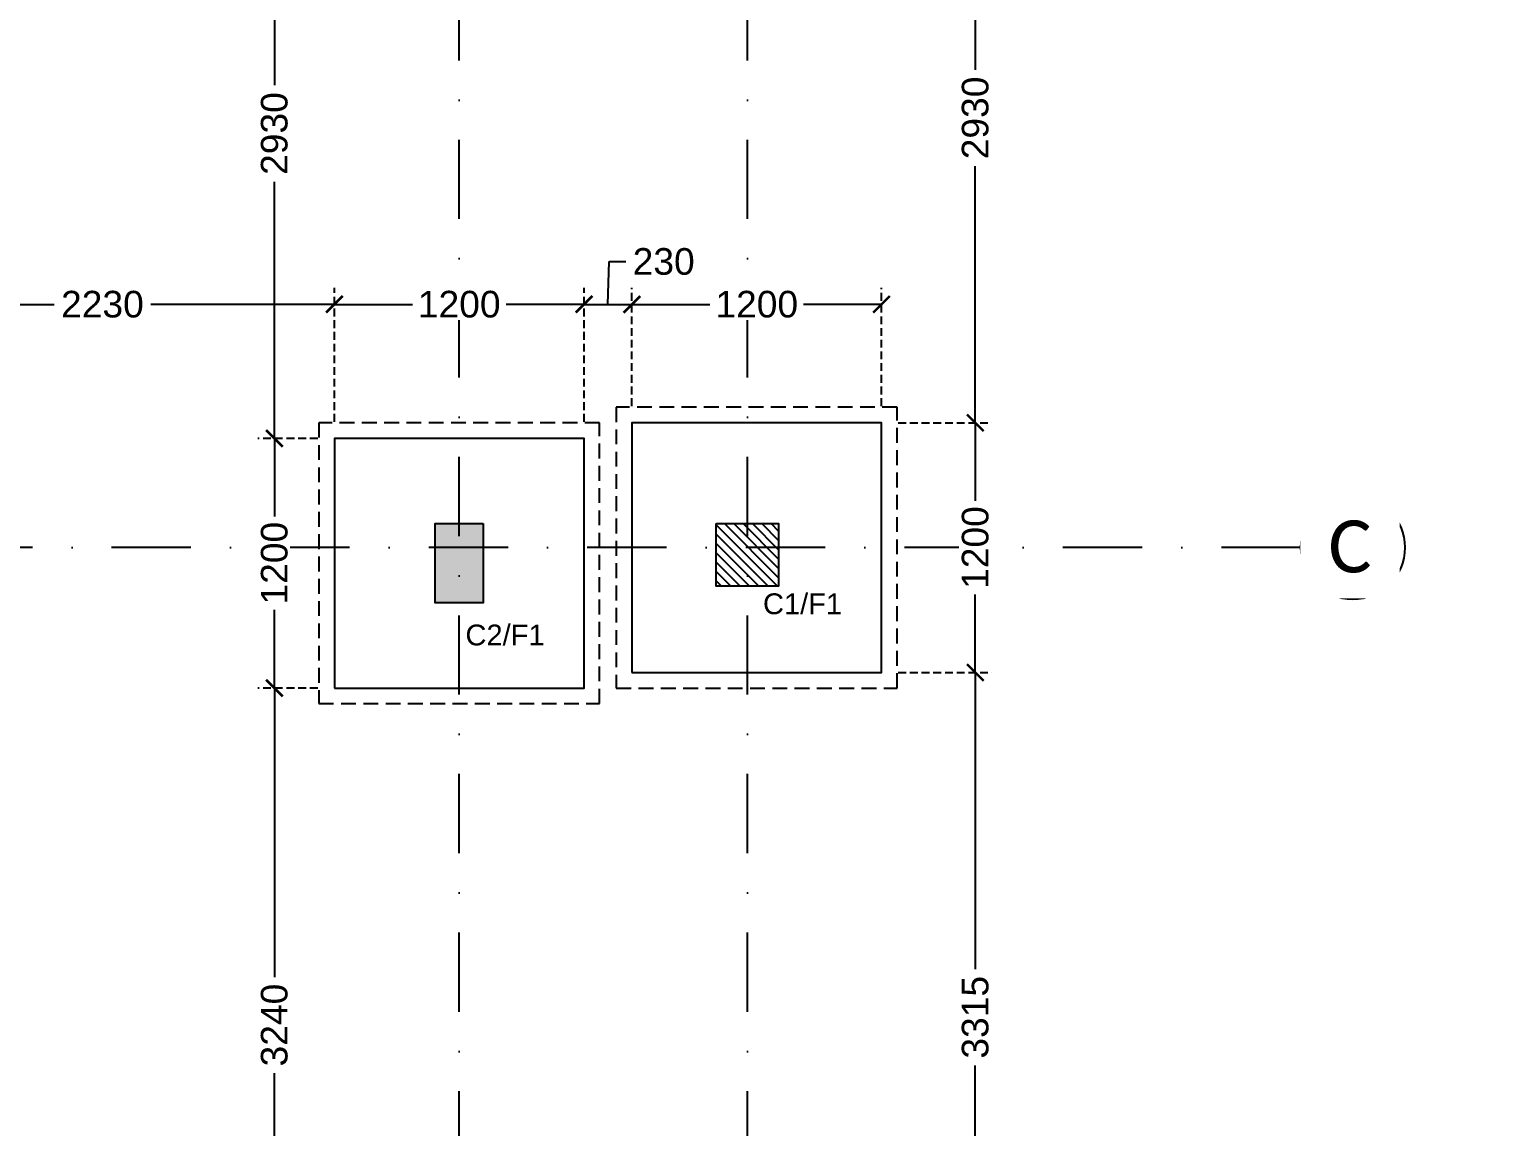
# Model space of a CAD drawing. Header units: millimetres. Extents: x -176651 to 954389, y -469666 to 486614.
# Drawn here: x 266361 to 273409, y 170242 to 175516 of the extents above; entities that cross this region are included whole.
import ezdxf
from ezdxf.xclip import XClip

# ---------------------------------------------------------------- set-up
doc = ezdxf.new("R2010")
doc.units = ezdxf.units.MM
doc.header["$LTSCALE"] = 150
doc.header["$XCLIPFRAME"] = 2
for name, pattern in [('1625E_Grid$0$DASHDOTX2', [50.8, 25.4, -12.7, 0, -12.7]), ('3BHK-W(SB)$0$HIDDEN', [0.375, 0.25, -0.125]), ('HIDDEN2', [4.7625, 3.175, -1.5875])]:
    doc.linetypes.add(name, pattern=pattern)
for name, color, linetype in [('1625E_Columns$0$ad-Column', 3, 'Continuous'), ('1625E_Columns$0$ad-Column Hatch', 125, 'Continuous'), ('1625E_Columns$0$ad-RCC', 3, 'Continuous'), ('1625E_Columns$0$ad-RCC Hatch', 125, 'Continuous'), ('1625E_Grid$0$ad-Grid', 8, '1625E_Grid$0$DASHDOTX2'), ('1625E_Grid$0$ad-Text main', 7, 'Continuous'), ('ad-External Dimensions', 6, 'Continuous'), ('ad-Footing line', 2, 'Continuous'), ('ad-Foundation text', 4, 'Continuous'), ('ad-PCC line', 8, 'HIDDEN2'), ("Plot's Boundary$0$ad-Road", 8, 'Continuous'), ("Plot's Boundary$0$ad-Road Hatch", 8, 'Continuous')]:
    doc.layers.add(name, color=color, linetype=linetype)
doc.styles.add('1625E_Grid$0$Standard', font='arial.ttf')
doc.styles.get("Standard").update_dxf_attribs({"font": 'arial.ttf'})
doc.dimstyles.new('A-75-DIM-INT (Framing)', dxfattribs={"dimscale": 100, "dimtxt": 1.6, "dimasz": 1, "dimexe": 1, "dimexo": 1, "dimgap": 0.5, "dimtad": 0, "dimdec": 0, "dimdsep": 46, "dimtxsty": 'Standard', "dimblk": 'ARCHTICK', "dimcen": 0.025, "dimclrd": 5, "dimclre": 5, "dimclrt": 256, "dimazin": 2, "dimtfac": 1, "dimtdec": 0, "dimtmove": 1, "dimatfit": 0, "dimldrblk": 'ARCHTICK', "dimfxl": 1, "dimfxlon": 1, "dimtfill": 1, "dimtolj": 1, "dimtzin": 0, "dimarcsym": 0})

# ---------------------------------------------------------------- blocks, each defined once
blk = doc.blocks.new('1625E_Grid')
at = {"layer": '1625E_Grid$0$ad-Grid', "ltscale": 0.1}
for points in [[(12005, -4460), (12005, 16170)], [(13390, -4460), (13390, 16170)], [(16050, 4630), (-1950, 4630)]]:
    blk.add_lwpolyline(points, dxfattribs=at)
at = {"layer": '1625E_Grid$0$ad-Grid', "color": 7, "linetype": 'ByBlock'}
blk.add_circle((16300, 4630), 250, dxfattribs=at)
at = {"layer": '1625E_Grid$0$ad-Text main', "insert": (16286.5, 4634), "char_height": 250, "width": 227.385, "attachment_point": 5, "style": '1625E_Grid$0$Standard', "bg_fill": 2}
blk.add_mtext('{\\fCalibri|b0|i0|c0|p34;C}', dxfattribs=at)
blk = doc.blocks.new('1625E_Columns$0$A$C42b14ea2')
at = {"layer": '1625E_Columns$0$ad-RCC Hatch', "transparency": 33554687}
h = blk.add_hatch(dxfattribs=at)
h.set_pattern_fill('ANSI31', color=256, scale=10)
h.set_pattern_definition([(45, (13250, 8645), (-22.45064, 22.45064), [])])
h.paths.add_polyline_path([(0, 0), (300, 0), (300, 300), (0, 300)])
at = {"layer": '1625E_Columns$0$ad-RCC'}
blk.add_lwpolyline([(0, 0), (300, 0), (300, 300), (0, 300)], close=True, dxfattribs=at)
blk = doc.blocks.new('1625E_Columns$0$zw$6AA0')
at = {"layer": '1625E_Columns$0$ad-Column Hatch', "transparency": 33554687}
h = blk.add_hatch(color=256, dxfattribs=at)
h.dxf.hatch_style = 1
h.paths.add_polyline_path([(0, -230), (380, -230), (380, 0), (0, 0)])
at = {"layer": '1625E_Columns$0$ad-Column'}
blk.add_lwpolyline([(0, -230), (380, -230), (380, 0), (0, 0)], close=True, dxfattribs=at)
blk = doc.blocks.new('1625E_Columns')
at = {"layer": '1625E_Columns$0$ad-Column', "xscale": -1, "rotation": 90}
blk.add_blockref('1625E_Columns$0$zw$6AA0', (11890, 4745), dxfattribs=at)
at = {"layer": '1625E_Columns$0$ad-RCC', "xscale": -1, "rotation": 180}
blk.add_blockref('1625E_Columns$0$A$C42b14ea2', (13240, 4745), dxfattribs=at)
blk = doc.blocks.new('zw$D00E')
at = {"layer": 'ad-Footing line'}
for points in [[(715, -9590), (1915, -9590), (1915, -8390), (715, -8390)], [(-715, -9665), (485, -9665), (485, -8465), (-715, -8465)]]:
    blk.add_lwpolyline(points, close=True, dxfattribs=at)
at = {"layer": 'ad-PCC line', "ltscale": 0.15}
for points in [[(640, -9665), (1990, -9665), (1990, -8315), (640, -8315)], [(-790, -9740), (560, -9740), (560, -8390), (-790, -8390)]]:
    blk.add_lwpolyline(points, close=True, dxfattribs=at)
blk = doc.blocks.new('zw$3F63')
at = {"layer": 'ad-Foundation text', "char_height": 100, "width": 349.312, "attachment_point": 5}
for s, insert in [('\\pxt5;C1/F1', (1535.2, -9260.8)), ('\\pxt5;C2/F1', (105.2, -9410.8))]:
    blk.add_mtext(s, dxfattribs=dict(at, insert=insert))
blk = doc.blocks.new('_ArchTick')
at = {"color": 0, "linetype": 'ByBlock', "const_width": 0.15}
blk.add_lwpolyline([(-0.5, -0.5), (0.5, 0.5)], dxfattribs=at)
blk = doc.blocks.new('*D211')
at = {"layer": 'ad-External Dimensions', "linetype": '3BHK-W(SB)$0$HIDDEN', "lineweight": -2, "transparency": 16777216}
for p, q in [((14115, -5460), (14565.5, -5460)), ((14115, -8390), (14565.5, -8390))]:
    blk.add_line(p, q, dxfattribs=at)
at = {"layer": 'ad-External Dimensions', "lineweight": -2, "transparency": 16777216}
for p, q in [((14485.5, -5460), (14485.5, -6693)), ((14485.5, -8390), (14485.5, -7157))]:
    blk.add_line(p, q, dxfattribs=at)
at = {"layer": 'Defpoints', "color": 0, "transparency": 16777216}
for p in [(14035, -5460), (14035, -8390), (14485.5, -8390)]:
    blk.add_point(p, dxfattribs=at)
at = {"layer": 'ad-External Dimensions', "lineweight": -2, "transparency": 16777216, "xscale": 80, "yscale": 80, "zscale": 80}
for p, rotation in [((14485.5, -5460), 90), ((14485.5, -8390), 270)]:
    blk.add_blockref('_ArchTick', p, dxfattribs=dict(at, rotation=rotation))
at = {"layer": 'ad-External Dimensions', "transparency": 16777216, "insert": (14485.5, -6925), "char_height": 128, "attachment_point": 5, "rotation": 90, "bg_fill": 3, "box_fill_scale": 1.1, "bg_fill_color": 256, "bg_fill_true_color": 13158600, "bg_fill_transparency": 0}
blk.add_mtext('\\A1;2930', dxfattribs=at)
blk = doc.blocks.new('*D212')
at = {"layer": 'ad-External Dimensions', "linetype": '3BHK-W(SB)$0$HIDDEN', "lineweight": -2, "transparency": 16777216}
for p, q in [((14115, -8390), (14565.5, -8390)), ((14115, -9590), (14565.5, -9590))]:
    blk.add_line(p, q, dxfattribs=at)
at = {"layer": 'ad-External Dimensions', "lineweight": -2, "transparency": 16777216}
for p, q in [((14485.5, -8390), (14485.5, -8765.1)), ((14485.5, -9590), (14485.5, -9214.9))]:
    blk.add_line(p, q, dxfattribs=at)
at = {"layer": 'Defpoints', "color": 0, "transparency": 16777216}
for p in [(14035, -8390), (14035, -9590), (14485.5, -9590)]:
    blk.add_point(p, dxfattribs=at)
at = {"layer": 'ad-External Dimensions', "lineweight": -2, "transparency": 16777216, "xscale": 80, "yscale": 80, "zscale": 80}
for p, rotation in [((14485.5, -8390), 90), ((14485.5, -9590), 270)]:
    blk.add_blockref('_ArchTick', p, dxfattribs=dict(at, rotation=rotation))
at = {"layer": 'ad-External Dimensions', "transparency": 16777216, "insert": (14485.5, -8990), "char_height": 128, "attachment_point": 5, "rotation": 90, "bg_fill": 3, "box_fill_scale": 1.1, "bg_fill_color": 256, "bg_fill_true_color": 13158600, "bg_fill_transparency": 0}
blk.add_mtext('\\A1;1200', dxfattribs=at)
blk = doc.blocks.new('*D213')
at = {"layer": 'ad-External Dimensions', "linetype": '3BHK-W(SB)$0$HIDDEN', "lineweight": -2, "transparency": 16777216}
for p, q in [((14115, -9590), (14565.5, -9590)), ((13685.5, -12905), (14565.5, -12905))]:
    blk.add_line(p, q, dxfattribs=at)
at = {"layer": 'ad-External Dimensions', "lineweight": -2, "transparency": 16777216}
for p, q in [((14485.5, -9590), (14485.5, -11015.9)), ((14485.5, -12905), (14485.5, -11479.1))]:
    blk.add_line(p, q, dxfattribs=at)
at = {"layer": 'Defpoints', "color": 0, "transparency": 16777216}
for p in [(14035, -9590), (12530, -12905), (14485.5, -12905)]:
    blk.add_point(p, dxfattribs=at)
at = {"layer": 'ad-External Dimensions', "lineweight": -2, "transparency": 16777216, "xscale": 80, "yscale": 80, "zscale": 80}
for p, rotation in [((14485.5, -9590), 90), ((14485.5, -12905), 270)]:
    blk.add_blockref('_ArchTick', p, dxfattribs=dict(at, rotation=rotation))
at = {"layer": 'ad-External Dimensions', "transparency": 16777216, "insert": (14485.5, -11247.5), "char_height": 128, "attachment_point": 5, "rotation": 90, "bg_fill": 3, "box_fill_scale": 1.1, "bg_fill_color": 256, "bg_fill_true_color": 13158600, "bg_fill_transparency": 0}
blk.add_mtext('\\A1;3315', dxfattribs=at)
blk = doc.blocks.new('*D187')
at = {"layer": 'ad-External Dimensions', "linetype": '3BHK-W(SB)$0$HIDDEN', "lineweight": -2, "transparency": 16777216}
for p, q in [((9175, -8235), (9175, -7740.9)), ((11405, -8385), (11405, -7740.9))]:
    blk.add_line(p, q, dxfattribs=at)
at = {"layer": 'ad-External Dimensions', "lineweight": -2, "transparency": 16777216}
for p, q in [((9175, -7820.9), (10058, -7820.9)), ((11405, -7820.9), (10522, -7820.9))]:
    blk.add_line(p, q, dxfattribs=at)
at = {"layer": 'Defpoints', "color": 0, "transparency": 16777216}
for p in [(11405, -7820.9), (9175, -8315), (11405, -8465)]:
    blk.add_point(p, dxfattribs=at)
at = {"layer": 'ad-External Dimensions', "lineweight": -2, "transparency": 16777216, "xscale": 80, "yscale": 80, "zscale": 80, "rotation": 180}
blk.add_blockref('_ArchTick', (9175, -7820.9), dxfattribs=at)
at = {"layer": 'ad-External Dimensions', "lineweight": -2, "transparency": 16777216, "xscale": 80, "yscale": 80, "zscale": 80}
blk.add_blockref('_ArchTick', (11405, -7820.9), dxfattribs=at)
at = {"layer": 'ad-External Dimensions', "transparency": 16777216, "insert": (10290, -7820.9), "char_height": 128, "attachment_point": 5, "bg_fill": 3, "box_fill_scale": 1.1, "bg_fill_color": 256, "bg_fill_true_color": 13158600, "bg_fill_transparency": 0}
blk.add_mtext('\\A1;2230', dxfattribs=at)
blk = doc.blocks.new('*D188')
at = {"layer": 'ad-External Dimensions', "linetype": '3BHK-W(SB)$0$HIDDEN', "lineweight": -2, "transparency": 16777216}
for p, q in [((11405, -8385), (11405, -7740.9)), ((12605, -8385), (12605, -7740.9))]:
    blk.add_line(p, q, dxfattribs=at)
at = {"layer": 'ad-External Dimensions', "lineweight": -2, "transparency": 16777216}
for p, q in [((11405, -7820.9), (11780.1, -7820.9)), ((12605, -7820.9), (12229.9, -7820.9))]:
    blk.add_line(p, q, dxfattribs=at)
at = {"layer": 'Defpoints', "color": 0, "transparency": 16777216}
for p in [(11405, -7820.9), (11405, -8465), (12605, -8465)]:
    blk.add_point(p, dxfattribs=at)
at = {"layer": 'ad-External Dimensions', "lineweight": -2, "transparency": 16777216, "xscale": 80, "yscale": 80, "zscale": 80, "rotation": 180}
blk.add_blockref('_ArchTick', (11405, -7820.9), dxfattribs=at)
at = {"layer": 'ad-External Dimensions', "lineweight": -2, "transparency": 16777216, "xscale": 80, "yscale": 80, "zscale": 80}
blk.add_blockref('_ArchTick', (12605, -7820.9), dxfattribs=at)
at = {"layer": 'ad-External Dimensions', "transparency": 16777216, "insert": (12005, -7820.9), "char_height": 128, "attachment_point": 5, "bg_fill": 3, "box_fill_scale": 1.1, "bg_fill_color": 256, "bg_fill_true_color": 13158600, "bg_fill_transparency": 0}
blk.add_mtext('\\A1;1200', dxfattribs=at)
blk = doc.blocks.new('*D189')
at = {"layer": 'ad-External Dimensions', "lineweight": -2, "transparency": 16777216}
for p, q in [((12720, -7820.9), (12725.5, -7615.5)), ((12725.5, -7615.5), (12805.5, -7615.5)), ((12605, -7820.9), (12525, -7820.9)), ((12605, -7820.9), (12835, -7820.9)), ((12605, -7820.9), (12835, -7820.9)), ((12835, -7820.9), (12915, -7820.9))]:
    blk.add_line(p, q, dxfattribs=at)
at = {"layer": 'ad-External Dimensions', "linetype": '3BHK-W(SB)$0$HIDDEN', "lineweight": -2, "transparency": 16777216}
for p, q in [((12605, -8385), (12605, -7740.9)), ((12835, -8310), (12835, -7740.9))]:
    blk.add_line(p, q, dxfattribs=at)
at = {"layer": 'Defpoints', "color": 0, "transparency": 16777216}
for p in [(12835, -7820.9), (12835, -8390), (12605, -8465)]:
    blk.add_point(p, dxfattribs=at)
at = {"layer": 'ad-External Dimensions', "lineweight": -2, "transparency": 16777216, "xscale": 80, "yscale": 80, "zscale": 80}
blk.add_blockref('_ArchTick', (12605, -7820.9), dxfattribs=at)
at = {"layer": 'ad-External Dimensions', "lineweight": -2, "transparency": 16777216, "xscale": 80, "yscale": 80, "zscale": 80, "rotation": 180}
blk.add_blockref('_ArchTick', (12835, -7820.9), dxfattribs=at)
at = {"layer": 'ad-External Dimensions', "transparency": 16777216, "insert": (12987.8, -7615.5), "char_height": 128, "attachment_point": 5, "bg_fill": 3, "box_fill_scale": 1.1, "bg_fill_color": 256, "bg_fill_true_color": 13158600, "bg_fill_transparency": 0}
blk.add_mtext('\\A1;230', dxfattribs=at)
blk = doc.blocks.new('*D140')
at = {"layer": 'ad-External Dimensions', "linetype": '3BHK-W(SB)$0$HIDDEN', "lineweight": -2, "transparency": 16777216}
for p, q in [((12835, -8310), (12835, -7740.9)), ((14035, -8310), (14035, -7740.9))]:
    blk.add_line(p, q, dxfattribs=at)
at = {"layer": 'ad-External Dimensions', "lineweight": -2, "transparency": 16777216}
for p, q in [((12835, -7820.9), (13210.1, -7820.9)), ((14035, -7820.9), (13659.9, -7820.9))]:
    blk.add_line(p, q, dxfattribs=at)
at = {"layer": 'Defpoints', "color": 0, "transparency": 16777216}
for p in [(14035, -7820.9), (12835, -8390), (14035, -8390)]:
    blk.add_point(p, dxfattribs=at)
at = {"layer": 'ad-External Dimensions', "lineweight": -2, "transparency": 16777216, "xscale": 80, "yscale": 80, "zscale": 80, "rotation": 180}
blk.add_blockref('_ArchTick', (12835, -7820.9), dxfattribs=at)
at = {"layer": 'ad-External Dimensions', "lineweight": -2, "transparency": 16777216, "xscale": 80, "yscale": 80, "zscale": 80}
blk.add_blockref('_ArchTick', (14035, -7820.9), dxfattribs=at)
at = {"layer": 'ad-External Dimensions', "transparency": 16777216, "insert": (13435, -7820.9), "char_height": 128, "attachment_point": 5, "bg_fill": 3, "box_fill_scale": 1.1, "bg_fill_color": 256, "bg_fill_true_color": 13158600, "bg_fill_transparency": 0}
blk.add_mtext('\\A1;1200', dxfattribs=at)
blk = doc.blocks.new('*D141')
at = {"layer": 'ad-External Dimensions', "linetype": '3BHK-W(SB)$0$HIDDEN', "lineweight": -2, "transparency": 16777216}
for p, q in [((11325, -8465), (11036.5, -8465)), ((11325, -9665), (11036.5, -9665))]:
    blk.add_line(p, q, dxfattribs=at)
at = {"layer": 'ad-External Dimensions', "lineweight": -2, "transparency": 16777216}
for p, q in [((11116.5, -8465), (11116.5, -8840.1)), ((11116.5, -9665), (11116.5, -9289.9))]:
    blk.add_line(p, q, dxfattribs=at)
at = {"layer": 'Defpoints', "color": 0, "transparency": 16777216}
for p in [(11405, -8465), (11116.5, -9665), (11405, -9665)]:
    blk.add_point(p, dxfattribs=at)
at = {"layer": 'ad-External Dimensions', "lineweight": -2, "transparency": 16777216, "xscale": 80, "yscale": 80, "zscale": 80}
for p, rotation in [((11116.5, -8465), 90), ((11116.5, -9665), 270)]:
    blk.add_blockref('_ArchTick', p, dxfattribs=dict(at, rotation=rotation))
at = {"layer": 'ad-External Dimensions', "transparency": 16777216, "insert": (11116.5, -9065), "char_height": 128, "attachment_point": 5, "rotation": 90, "bg_fill": 3, "box_fill_scale": 1.1, "bg_fill_color": 256, "bg_fill_true_color": 13158600, "bg_fill_transparency": 0}
blk.add_mtext('\\A1;1200', dxfattribs=at)
blk = doc.blocks.new('*D142')
at = {"layer": 'ad-External Dimensions', "linetype": '3BHK-W(SB)$0$HIDDEN', "lineweight": -2, "transparency": 16777216}
for p, q in [((11325, -5535), (11036.5, -5535)), ((11325, -8465), (11036.5, -8465))]:
    blk.add_line(p, q, dxfattribs=at)
at = {"layer": 'ad-External Dimensions', "lineweight": -2, "transparency": 16777216}
for p, q in [((11116.5, -5535), (11116.5, -6768)), ((11116.5, -8465), (11116.5, -7232))]:
    blk.add_line(p, q, dxfattribs=at)
at = {"layer": 'Defpoints', "color": 0, "transparency": 16777216}
for p in [(11405, -5535), (11116.5, -8465), (11405, -8465)]:
    blk.add_point(p, dxfattribs=at)
at = {"layer": 'ad-External Dimensions', "lineweight": -2, "transparency": 16777216, "xscale": 80, "yscale": 80, "zscale": 80}
for p, rotation in [((11116.5, -5535), 90), ((11116.5, -8465), 270)]:
    blk.add_blockref('_ArchTick', p, dxfattribs=dict(at, rotation=rotation))
at = {"layer": 'ad-External Dimensions', "transparency": 16777216, "insert": (11116.5, -7000), "char_height": 128, "attachment_point": 5, "rotation": 90, "bg_fill": 3, "box_fill_scale": 1.1, "bg_fill_color": 256, "bg_fill_true_color": 13158600, "bg_fill_transparency": 0}
blk.add_mtext('\\A1;2930', dxfattribs=at)
blk = doc.blocks.new('*D143')
at = {"layer": 'ad-External Dimensions', "linetype": '3BHK-W(SB)$0$HIDDEN', "lineweight": -2, "transparency": 16777216}
for p, q in [((11325, -9665), (11036.5, -9665)), ((11250, -12905), (11036.5, -12905))]:
    blk.add_line(p, q, dxfattribs=at)
at = {"layer": 'ad-External Dimensions', "lineweight": -2, "transparency": 16777216}
for p, q in [((11116.5, -9665), (11116.5, -11054.1)), ((11116.5, -12905), (11116.5, -11515.9))]:
    blk.add_line(p, q, dxfattribs=at)
at = {"layer": 'Defpoints', "color": 0, "transparency": 16777216}
for p in [(11405, -9665), (11116.5, -12905), (11330, -12905)]:
    blk.add_point(p, dxfattribs=at)
at = {"layer": 'ad-External Dimensions', "lineweight": -2, "transparency": 16777216, "xscale": 80, "yscale": 80, "zscale": 80}
for p, rotation in [((11116.5, -9665), 90), ((11116.5, -12905), 270)]:
    blk.add_blockref('_ArchTick', p, dxfattribs=dict(at, rotation=rotation))
at = {"layer": 'ad-External Dimensions', "transparency": 16777216, "insert": (11116.5, -11285), "char_height": 128, "attachment_point": 5, "rotation": 90, "bg_fill": 3, "box_fill_scale": 1.1, "bg_fill_color": 256, "bg_fill_true_color": 13158600, "bg_fill_transparency": 0}
blk.add_mtext('\\A1;3240', dxfattribs=at)
blk = doc.blocks.new("Plot's Boundary$0$A$C4fb60e89")
at = {"layer": "Plot's Boundary$0$ad-Road Hatch", "ltscale": 5, "transparency": 33554687}
h = blk.add_hatch(dxfattribs=at)
h.set_pattern_fill('AR-HBONE', color=256, scale=15)
h.set_pattern_definition([(45, (-193247.7, -428758.8), (0, 2155.2615), [4572, -1524]), (135, (-192170.1, -427681.1), (2e-13, 2155.2615), [4572, -1524])])
h.paths.add_polyline_path([(175594.5, -250241), (169177.9, -249341.1), (167473.5, -249057.1), (167473.5, -138693.9), (101313.5, -138693.9), (101313.5, -199953.9), (101307.7, -237994.6), (101040.4, -268291), (101007.7, -280967.7), (101066.4, -293683.6), (101242.5, -311127.2), (100909.9, -319343.6), (100949.1, -333937.5), (100668.7, -366959.6), (100727.3, -390982.9), (100668.7, -404585.6), (100538.2, -420418.5), (100466.5, -428758.8), (92426.2, -427265.5), (92163.5, -427209.5), (92163.5, -321453.9), (24803.5, -321453.9), (24803.5, -412960.5), (15653.5, -411028.6), (15653.5, -321452.2), (-19535.1, -321452.2), (-34427.5, -319476.7), (-65207.4, -315394.6), (-171770.1, -301268.1), (-185853.9, -298333.1), (-193247.7, -296831.5), (-193244, -292907.6), (-191913.8, -285219.4), (-191838.8, -284678.8), (-183397.4, -286393.2), (-169722.9, -289242.8), (-53141.2, -304697.5), (-18730.1, -309262.2), (15653.3, -309262.2), (15653.5, 703.4), (24803.5, 1114.6), (24803.5, -129543.9), (92163.5, -129543.9), (92163.5, 15133.3), (101313.5, 17712.8), (101313.5, -129543.9), (167473.5, -129543.9), (167473.5, 35551.6), (175738, 37855), (175848.8, 28595.3), (175835.8, 25947.4), (175777.1, 14040.5), (175855.3, 2315.8), (175659.7, -18036.1), (175731.4, -34038.6), (175718.4, -46839.2), (175672.7, -63402.4), (175816.2, -82071.9), (175542.3, -106356), (175490.2, -124640.8), (175574.9, -145018.8), (175731.4, -168892), (175796.6, -181268.8), (175796.6, -192667.4), (175744.5, -208200.3), (175829.2, -223276.8), (175887.9, -234871.1)])
h.paths.add_polyline_path([(24803.5, -309263.9), (92163.5, -309263.9), (92163.5, -138693.9), (24803.5, -138693.9)], flags=16)
blk = doc.blocks.new("Plot's Boundary")
at = {"layer": "Plot's Boundary$0$ad-Road", "ltscale": 5}
blk.add_blockref("Plot's Boundary$0$A$C4fb60e89", (191838.8, 428758.8), dxfattribs=at)
blk = doc.blocks.new('zw$2C0D')
at = {"layer": 'ad-External Dimensions'}
dim = blk.add_linear_dim(base=(14485.5, -8390), p1=(14035, -5460), p2=(14035, -8390), angle=90, dimstyle='A-75-DIM-INT (Framing)', override={"dimscale": 80, "dimblk": 'ArchTick', "dimclrd": 256, "dimclre": 256, "dimfxl": 10, "dimtfill": 1, "dimtfillclr": 0}, dxfattribs=at)
dim.commit()
dim.dimension.update_dxf_attribs({"geometry": '*D211', "text_midpoint": (14485.5, -6925)})
dim = blk.add_linear_dim(base=(11405, -7820.9), p1=(9175, -8315), p2=(11405, -8465), dimstyle='A-75-DIM-INT (Framing)', override={"dimscale": 80, "dimblk": 'ArchTick', "dimclrd": 256, "dimclre": 256, "dimfxl": 10, "dimtfill": 1, "dimtfillclr": 0}, dxfattribs=at)
dim.commit()
dim.dimension.update_dxf_attribs({"geometry": '*D187', "text_midpoint": (10290, -7820.9)})
dim = blk.add_linear_dim(base=(11405, -7820.9), p1=(12605, -8465), p2=(11405, -8465), dimstyle='A-75-DIM-INT (Framing)', override={"dimscale": 80, "dimblk": 'ArchTick', "dimclrd": 256, "dimclre": 256, "dimfxl": 10, "dimtfill": 1, "dimtfillclr": 0}, dxfattribs=at)
dim.commit()
dim.dimension.update_dxf_attribs({"geometry": '*D188', "text_midpoint": (12005, -7820.9)})
dim = blk.add_linear_dim(base=(14485.5, -9590), p1=(14035, -8390), p2=(14035, -9590), angle=90, dimstyle='A-75-DIM-INT (Framing)', override={"dimscale": 80, "dimblk": 'ArchTick', "dimclrd": 256, "dimclre": 256, "dimfxl": 10, "dimtfill": 1, "dimtfillclr": 0}, dxfattribs=at)
dim.commit()
dim.dimension.update_dxf_attribs({"geometry": '*D212', "text_midpoint": (14485.5, -8990)})
dim = blk.add_linear_dim(base=(12835, -7820.9), p1=(12605, -8465), p2=(12835, -8390), dimstyle='A-75-DIM-INT (Framing)', override={"dimscale": 80, "dimblk": 'ArchTick', "dimclrd": 256, "dimclre": 256, "dimfxl": 10, "dimtfill": 1, "dimtfillclr": 0}, dxfattribs=at)
dim.commit()
dim.dimension.update_dxf_attribs({"geometry": '*D189', "text_midpoint": (12845.5, -7615.5), "dimtype": 128})
for base, p1, p2, picture, middle in [((11116.5, -9665), (11405, -8465), (11405, -9665), '*D141', (11116.5, -9065)), ((14485.5, -12905), (14035, -9590), (12530, -12905), '*D213', (14485.5, -11247.5))]:
    dim = blk.add_linear_dim(base=base, p1=p1, p2=p2, angle=90, dimstyle='A-75-DIM-INT (Framing)', override={"dimscale": 80, "dimblk": 'ArchTick', "dimclrd": 256, "dimclre": 256, "dimfxl": 10, "dimtfill": 1, "dimtfillclr": 0}, dxfattribs=at)
    dim.commit()
    dim.dimension.update_dxf_attribs({"geometry": picture, "text_midpoint": middle})
for base, p1, p2, picture, middle in [((11116.5, -8465), (11405, -5535), (11405, -8465), '*D142', (11116.5, -7000)), ((11116.5, -12905), (11405, -9665), (11330, -12905), '*D143', (11116.5, -11285))]:
    dim = blk.add_linear_dim(base=base, p1=p1, p2=p2, angle=90, dimstyle='A-75-DIM-INT (Framing)', override={"dimscale": 80, "dimblk": 'ArchTick', "dimclrd": 256, "dimclre": 256, "dimfxl": 10, "dimtfill": 1, "dimtfillclr": 0}, dxfattribs=at)
    dim.commit()
    dim.dimension.update_dxf_attribs({"geometry": picture, "text_midpoint": middle})
dim = blk.add_linear_dim(base=(14035, -7820.9), p1=(12835, -8390), p2=(14035, -8390), dimstyle='A-75-DIM-INT (Framing)', override={"dimscale": 80, "dimblk": 'ArchTick', "dimclrd": 256, "dimclre": 256, "dimfxl": 10, "dimtfill": 1, "dimtfillclr": 0}, dxfattribs=at)
dim.commit()
dim.dimension.update_dxf_attribs({"geometry": '*D140', "text_midpoint": (13435, -7820.9)})

msp = doc.modelspace()

# ---------------------------------------------------------------- block references
ref = msp.add_blockref("Plot's Boundary", (0, 0))
XClip(ref).set_block_clipping_path([(245322.2775057808, 154244.8999686334), (289002.2775057808, 204914.8999686334)])

# ---------------------------------------------------------------- next in the draw order: block references
msp.add_blockref('1625E_Grid', (256422.3, 168394.9))

# ---------------------------------------------------------------- next in the draw order: block references
at = {"layer": 'ad-External Dimensions'}
for name, p in [('zw$D00E', (268542.3, 182014.9)), ('1625E_Columns', (256422.3, 168394.9)), ('zw$3F63', (268542.3, 182014.9))]:
    msp.add_blockref(name, p, dxfattribs=at)

# ---------------------------------------------------------------- next in the draw order: block references
msp.add_blockref('zw$2C0D', (256422.3, 182014.9), dxfattribs=at)

doc.saveas('drawing.dxf')
